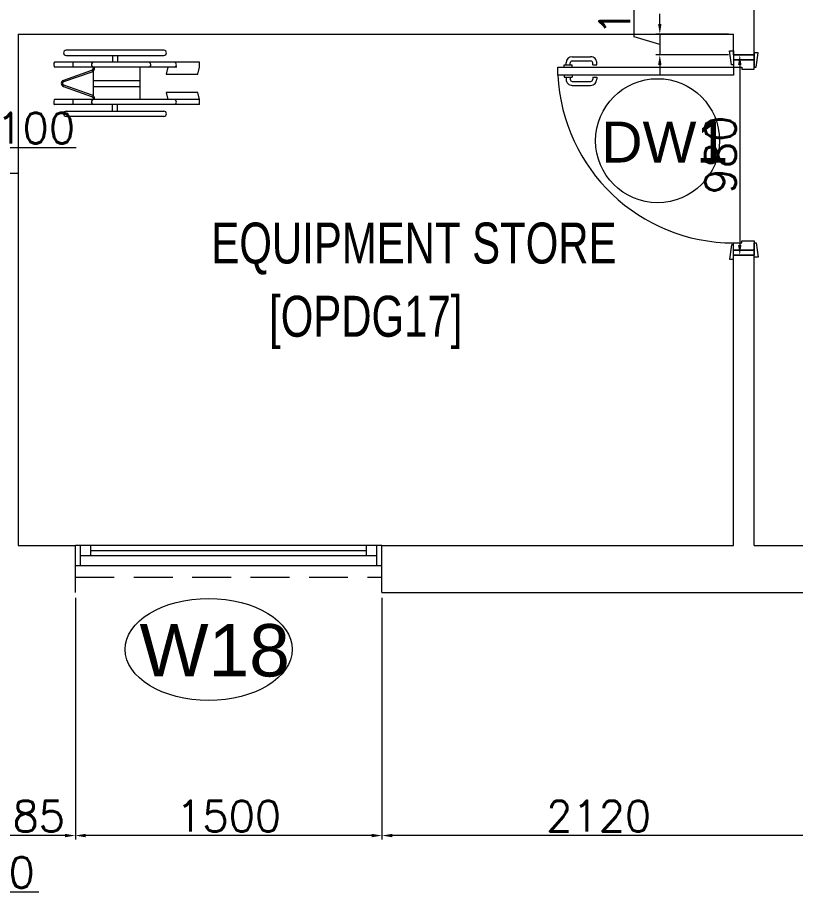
# Model space of a CAD drawing. Header units: millimetres. Extents: x -2143172 to 5255, y -610845 to 279739.
# Drawn here: x -1167567 to -1163761, y -596085 to -591806 of the extents above; entities that cross this region are included whole.
import ezdxf

# ---------------------------------------------------------------- set-up
doc = ezdxf.new("R2010")
doc.units = ezdxf.units.MM
doc.header["$LTSCALE"] = 30
doc.linetypes.add('HIDDEN', pattern=[9.525, 6.35, -3.175])
doc.linetypes.add('HIDDEN2', pattern=[0.1875, 0.125, -0.0625])
doc.layers.get('0').update_dxf_attribs({"lineweight": 5})
doc.layers.get('Defpoints').update_dxf_attribs({"lineweight": 5})
for name, color, linetype, lineweight in [('72_EGR_BASE_TEXT', 7, 'Continuous', 5), ('Al Window tag', 5, 'Continuous', 5), ('Aluminum', 7, 'Continuous', 5), ('dims.', 152, 'Continuous', 5), ('DTAG', 20, 'Continuous', 9), ('LOADING', 163, 'Continuous', 5), ('Proj', 7, 'HIDDEN2', 5), ('Walls', 32, 'Continuous', 5)]:
    doc.layers.add(name, color=color, linetype=linetype, lineweight=lineweight)
doc.layers.add('Wooden Joinery', color=7, linetype='Continuous', lineweight=5, true_color=0x521300)
doc.styles.add('SIMPLEX', font='SIMPLEX.shx', dxfattribs={"height": 150})
doc.styles.add('TTLB-A0-JeddahDP$0$swis721', font='swiss.ttf')
doc.styles.add('X3G_ENTITY_2587D5', font='swisscl.ttf', dxfattribs={"height": 200})
doc.styles.add('X3G_ENTITY_258862', font='swisscl.ttf', dxfattribs={"height": 200})
doc.dimstyles.new('Buk', dxfattribs={"dimtxt": 150, "dimasz": 50, "dimexe": 20, "dimexo": 25, "dimgap": 20, "dimtad": 1, "dimdec": 0, "dimrnd": 5, "dimdsep": 46, "dimtxsty": 'SIMPLEX', "dimcen": 0, "dimdle": 20, "dimclrd": 256, "dimclre": 256, "dimclrt": 256, "dimadec": 0, "dimazin": 0, "dimtfac": 0.0075, "dimtdec": 0, "dimtmove": 1, "dimatfit": 2, "dimldrblk": 'ARCHTICK', "dimfxl": 1, "dimtolj": 1, "dimtzin": 0, "dimlwd": -1, "dimlwe": -1, "dimarcsym": 0})

# ---------------------------------------------------------------- blocks, each defined once
blk = doc.blocks.new('*D415')
at = {"layer": 'Defpoints', "color": 0, "transparency": 16777216}
for p in [(-1167764, -592566.4), (-1167764, -592788.1), (-1167664, -592788.1)]:
    blk.add_point(p, dxfattribs=at)
at = {"layer": 'dims.', "transparency": 16777216}
for p, q in [((-1167714, -592566.4), (-1167676.5, -592441.4)), ((-1167676.5, -592441.4), (-1167279.4, -592441.4)), ((-1167814, -592566.4), (-1167864, -592566.4)), ((-1167664, -592566.4), (-1167764, -592566.4)), ((-1167664, -592566.4), (-1167764, -592566.4)), ((-1167614, -592566.4), (-1167564, -592566.4))]:
    blk.add_line(p, q, dxfattribs=at)
at = {"layer": 'dims.', "linetype": 'Continuous', "transparency": 16777216}
for p, q in [((-1167764, -592763.1), (-1167764, -592546.4)), ((-1167664, -592763.1), (-1167664, -592546.4))]:
    blk.add_line(p, q, dxfattribs=at)
at = {"layer": 'dims.', "transparency": 16777216}
for points in [[(-1167814, -592558.1), (-1167814, -592574.7), (-1167764, -592566.4)], [(-1167614, -592558.1), (-1167614, -592574.7), (-1167664, -592566.4)]]:
    blk.add_solid(points, dxfattribs=at)
at = {"layer": 'dims.', "transparency": 16777216, "insert": (-1167478, -592346.4), "char_height": 150, "attachment_point": 5, "style": 'SIMPLEX'}
blk.add_mtext('\\A1;100', dxfattribs=at)
blk = doc.blocks.new('_ArchTick')
at = {"color": 0, "linetype": 'ByBlock', "const_width": 0.15}
blk.add_lwpolyline([(-0.5, -0.5), (0.5, 0.5)], dxfattribs=at)
blk = doc.blocks.new('*D429')
at = {"layer": 'Defpoints', "color": 0, "transparency": 16777216}
for p in [(-1164064.2, -591888.1), (-1164425.1, -591988.1), (-1164064.2, -591988.1)]:
    blk.add_point(p, dxfattribs=at)
at = {"layer": 'dims.', "transparency": 16777216}
for p, q in [((-1164550.1, -591900.6), (-1164550.1, -591503.5)), ((-1164425.1, -591838.1), (-1164425.1, -591788.1)), ((-1164425.1, -591938.1), (-1164550.1, -591900.6)), ((-1164425.1, -591888.1), (-1164425.1, -591988.1)), ((-1164425.1, -591888.1), (-1164425.1, -591988.1)), ((-1164425.1, -592038.1), (-1164425.1, -592088.1))]:
    blk.add_line(p, q, dxfattribs=at)
at = {"layer": 'dims.', "linetype": 'Continuous', "transparency": 16777216}
for p, q in [((-1164089.2, -591888.1), (-1164445.1, -591888.1)), ((-1164089.2, -591988.1), (-1164445.1, -591988.1))]:
    blk.add_line(p, q, dxfattribs=at)
at = {"layer": 'dims.', "transparency": 16777216}
for points in [[(-1164433.4, -591838.1), (-1164416.8, -591838.1), (-1164425.1, -591888.1)], [(-1164433.4, -592038.1), (-1164416.8, -592038.1), (-1164425.1, -591988.1)]]:
    blk.add_solid(points, dxfattribs=at)
at = {"layer": 'dims.', "transparency": 16777216, "insert": (-1164645.1, -591702.1), "char_height": 150, "attachment_point": 5, "rotation": 90, "style": 'SIMPLEX'}
blk.add_mtext('\\A1;100', dxfattribs=at)
blk = doc.blocks.new('*D430')
at = {"layer": 'Defpoints', "color": 0, "transparency": 16777216}
for p in [(-1164014.2, -591988.1), (-1164033.9, -592968.1), (-1164014.2, -592968.1)]:
    blk.add_point(p, dxfattribs=at)
at = {"layer": 'dims.', "linetype": 'Continuous', "transparency": 16777216}
for p, q in [((-1164039.2, -591988.1), (-1164053.9, -591988.1)), ((-1164039.2, -592968.1), (-1164053.9, -592968.1))]:
    blk.add_line(p, q, dxfattribs=at)
at = {"layer": 'dims.', "transparency": 16777216}
blk.add_line((-1164033.9, -592038.1), (-1164033.9, -592918.1), dxfattribs=at)
for points in [[(-1164042.3, -592038.1), (-1164025.6, -592038.1), (-1164033.9, -591988.1)], [(-1164042.3, -592918.1), (-1164025.6, -592918.1), (-1164033.9, -592968.1)]]:
    blk.add_solid(points, dxfattribs=at)
at = {"layer": 'dims.', "transparency": 16777216, "insert": (-1164128.9, -592478.1), "char_height": 150, "attachment_point": 5, "rotation": 90, "style": 'SIMPLEX'}
blk.add_mtext('\\A1;980', dxfattribs=at)
blk = doc.blocks.new('*D808')
at = {"layer": 'Defpoints', "color": 0, "transparency": 16777216}
for p in [(-1165784, -594618.1), (-1163664.2, -594618.1), (-1165784, -595806.4)]:
    blk.add_point(p, dxfattribs=at)
at = {"layer": 'dims.', "linetype": 'Continuous', "transparency": 16777216}
for p, q in [((-1165784, -594643.1), (-1165784, -595826.4)), ((-1163664.2, -594643.1), (-1163664.2, -595826.4))]:
    blk.add_line(p, q, dxfattribs=at)
at = {"layer": 'dims.', "transparency": 16777216}
blk.add_line((-1163714.2, -595806.4), (-1165734, -595806.4), dxfattribs=at)
for points in [[(-1165734, -595798.1), (-1165734, -595814.7), (-1165784, -595806.4)], [(-1163714.2, -595798.1), (-1163714.2, -595814.7), (-1163664.2, -595806.4)]]:
    blk.add_solid(points, dxfattribs=at)
at = {"layer": 'dims.', "transparency": 16777216, "insert": (-1164724.1, -595711.4), "char_height": 150, "attachment_point": 5, "style": 'SIMPLEX'}
blk.add_mtext('\\A1;2120', dxfattribs=at)
blk = doc.blocks.new('*D809')
at = {"layer": 'Defpoints', "color": 0, "transparency": 16777216}
for p in [(-1167284, -594618.1), (-1165784, -594618.1), (-1167284, -595806.4)]:
    blk.add_point(p, dxfattribs=at)
at = {"layer": 'dims.', "linetype": 'Continuous', "transparency": 16777216}
for p, q in [((-1167284, -594643.1), (-1167284, -595826.4)), ((-1165784, -594643.1), (-1165784, -595826.4))]:
    blk.add_line(p, q, dxfattribs=at)
at = {"layer": 'dims.', "transparency": 16777216}
blk.add_line((-1165834, -595806.4), (-1167234, -595806.4), dxfattribs=at)
for points in [[(-1167234, -595798.1), (-1167234, -595814.7), (-1167284, -595806.4)], [(-1165834, -595798.1), (-1165834, -595814.7), (-1165784, -595806.4)]]:
    blk.add_solid(points, dxfattribs=at)
at = {"layer": 'dims.', "transparency": 16777216, "insert": (-1166534, -595711.4), "char_height": 150, "attachment_point": 5, "style": 'SIMPLEX'}
blk.add_mtext('\\A1;1500', dxfattribs=at)
blk = doc.blocks.new('*D810')
at = {"layer": 'Defpoints', "color": 0, "transparency": 16777216}
for p in [(-1167770.9, -594618.1), (-1167284, -594618.1), (-1167770.9, -595806.4)]:
    blk.add_point(p, dxfattribs=at)
at = {"layer": 'dims.', "linetype": 'Continuous', "transparency": 16777216}
for p, q in [((-1167770.9, -594643.1), (-1167770.9, -595826.4)), ((-1167284, -594643.1), (-1167284, -595826.4))]:
    blk.add_line(p, q, dxfattribs=at)
at = {"layer": 'dims.', "transparency": 16777216}
blk.add_line((-1167334, -595806.4), (-1167720.9, -595806.4), dxfattribs=at)
for points in [[(-1167720.9, -595798.1), (-1167720.9, -595814.7), (-1167770.9, -595806.4)], [(-1167334, -595798.1), (-1167334, -595814.7), (-1167284, -595806.4)]]:
    blk.add_solid(points, dxfattribs=at)
at = {"layer": 'dims.', "transparency": 16777216, "insert": (-1167527.5, -595711.4), "char_height": 150, "attachment_point": 5, "style": 'SIMPLEX'}
blk.add_mtext('\\A1;485', dxfattribs=at)
blk = doc.blocks.new('*D811')
at = {"layer": 'Defpoints', "color": 0, "transparency": 16777216}
for p in [(-1168170.9, -594618.1), (-1167770.9, -594618.1), (-1168170.9, -595806.4)]:
    blk.add_point(p, dxfattribs=at)
at = {"layer": 'dims.', "linetype": 'Continuous', "transparency": 16777216}
for p, q in [((-1168170.9, -594643.1), (-1168170.9, -595826.4)), ((-1167770.9, -594643.1), (-1167770.9, -595826.4))]:
    blk.add_line(p, q, dxfattribs=at)
at = {"layer": 'dims.', "transparency": 16777216}
for p, q in [((-1167820.9, -595806.4), (-1168120.9, -595806.4)), ((-1167970.9, -595806.4), (-1167888.4, -596081.4)), ((-1167888.4, -596081.4), (-1167462.7, -596081.4))]:
    blk.add_line(p, q, dxfattribs=at)
for points in [[(-1168120.9, -595798.1), (-1168120.9, -595814.7), (-1168170.9, -595806.4)], [(-1167820.9, -595798.1), (-1167820.9, -595814.7), (-1167770.9, -595806.4)]]:
    blk.add_solid(points, dxfattribs=at)
at = {"layer": 'dims.', "transparency": 16777216, "insert": (-1167675.5, -595986.4), "char_height": 150, "attachment_point": 5, "style": 'SIMPLEX'}
blk.add_mtext('\\A1;400', dxfattribs=at)
blk = doc.blocks.new('A$C72370EFE')
at = {"layer": 'Wooden Joinery'}
for p, q in [((-0.01, -0.04), (-0.02, -0.04)), ((-0.01, -0.03), (-0.01, -0.07)), ((0, -0.03), (-0.01, -0.03)), ((0.04, -0.03), (0.05, -0.03)), ((0.05, -0.03), (0.05, -0.07)), ((0.05, -0.04), (0.06, -0.04)), ((-0.05, -0.07), (-0.05, -0.16)), ((-0.03, -0.07), (-0.03, -0.16)), ((-0.01, -0.06), (-0.02, -0.06)), ((0, -0.07), (-0.01, -0.07)), ((0.04, -0.07), (0.05, -0.07)), ((0.05, -0.06), (0.06, -0.06)), ((0.07, -0.07), (0.07, -0.16)), ((0.09, -0.07), (0.09, -0.16)), ((-0.01, -0.17), (-0.02, -0.17)), ((-0.01, -0.17), (-0.01, -0.19)), ((0.05, -0.17), (0.06, -0.17)), ((0.05, -0.17), (0.05, -0.19)), ((-0.01, -0.19), (-0.02, -0.19)), ((0.05, -0.19), (0.06, -0.19))]:
    blk.add_line(p, q, dxfattribs=at)
for centre, radius, start, end in [((-0.02, -0.07), 0.03, 90, 180), ((0.06, -0.07), 0.03, 0, 90), ((-0.02, -0.07), 0.01, 90, 180), ((0.06, -0.07), 0.01, 0, 90), ((-0.02, -0.16), 0.03, 180, 270), ((-0.02, -0.16), 0.01, 180, 270), ((0.06, -0.16), 0.01, 270, 0), ((0.06, -0.16), 0.03, 270, 0)]:
    blk.add_arc(centre, radius, start, end, dxfattribs=at)
blk = doc.blocks.new('A$C5DAD61B4')
at = {"layer": 'Wooden Joinery'}
for points in [[(80, 959.1), (80, 969.1), (10, 979.1), (10, 959.1)], [(940, 959.1), (940, 969.1), (1010, 979.1), (1010, 959.1)], [(70, 859.1), (70, 849.1), (0, 839.1), (0, 859.1)], [(120, 859.1), (120, 0), (80, 0), (80, 859.1)], [(950, 859.1), (950, 849.1), (1020, 839.1), (1020, 859.1)]]:
    blk.add_lwpolyline(points, close=True, dxfattribs=at)
for points in [[(45, 859.1), (45, 959.1), (20, 959.1), (20, 859.1), (45, 859.1)], [(45, 859.1), (80, 859.1), (80, 899.1), (90, 899.1), (90, 959.1), (45, 959.1), (45, 859.1)], [(975, 859.1), (940, 859.1), (940, 899.1), (930, 899.1), (930, 959.1), (975, 959.1), (975, 859.1)], [(975, 859.1), (975, 959.1), (1000, 959.1), (1000, 859.1), (975, 859.1)]]:
    blk.add_lwpolyline(points, dxfattribs=at)
blk.add_arc((80, 859.1), 860, 272.666, 0, dxfattribs=at)
at = {"layer": 'Wooden Joinery', "xscale": 999.9999999998854, "yscale": 999.9999999998854, "zscale": 999.9999999998854, "rotation": 180}
blk.add_blockref('A$C72370EFE', (120, 0), dxfattribs=at)
blk = doc.blocks.new('A$C69883648')
at = {"layer": 'Al Window tag'}
blk.add_ellipse((0, 0), major_axis=(408.6, 0), ratio=0.610025, dxfattribs=at)
at = {"layer": 'Al Window tag', "insert": (-338.2, 123.8, 0), "char_height": 256, "attachment_point": 1, "style": 'TTLB-A0-JeddahDP$0$swis721'}
blk.add_mtext_dynamic_manual_height_columns('W18', width=1569.457, gutter_width=9406.5, heights=[480.3], dxfattribs=at)
blk = doc.blocks.new('A$C164D1FF0')
at = {"layer": 'DTAG'}
blk.add_circle((0, 0), 303.3, dxfattribs=at)
at = {"layer": 'DTAG', "insert": (-275.2, 93.3), "char_height": 200, "width": 6547.939, "attachment_point": 1, "style": 'TTLB-A0-JeddahDP$0$swis721'}
blk.add_mtext('DW1', dxfattribs=at)
blk = doc.blocks.new('HF14449A-P')
for p, q in [((-0.2244, 0.0577), (-0.7026, 0.0577)), ((-0.05, 0), (-0.7602, 0)), ((-0.7026, 0.0323), (-0.2244, 0.0323)), ((-0.4762, 0.0321), (-0.4762, -0.0003)), ((-0.4508, 0.0321), (-0.4508, -0.0003)), ((-0.05, -0.0255), (-0.05, 0)), ((-0.1618, -0.0254), (-0.7597, -0.0254)), ((-0.578, -0.0409), (-0.7158, -0.0896)), ((-0.5699, -0.0249), (-0.5699, -0.0332)), ((-0.5636, -0.0346), (-0.5636, -0.0251)), ((-0.3406, -0.1837), (-0.3406, -0.0251)), ((-0.2045, -0.0254), (-0.2138, -0.0595)), ((-0.0589, -0.0584), (-0.05, -0.0255)), ((-0.7137, -0.0956), (-0.576, -0.047)), ((-0.5708, -0.044), (-0.5708, -0.1647)), ((-0.2138, -0.0595), (-0.0589, -0.0584)), ((-0.7158, -0.1192), (-0.578, -0.1678)), ((-0.576, -0.1618), (-0.7137, -0.1132)), ((-0.5708, -0.0899), (-0.3406, -0.0899)), ((-0.5708, -0.1189), (-0.3406, -0.1189)), ((-0.0589, -0.1493), (-0.2138, -0.1482)), ((-0.2138, -0.1482), (-0.2045, -0.1824)), ((-0.0499, -0.1827), (-0.0589, -0.1493)), ((-0.05, -0.1827), (-0.7602, -0.1827)), ((-0.05, -0.2078), (-0.7593, -0.2078)), ((-0.5699, -0.1755), (-0.5699, -0.1837)), ((-0.5636, -0.1837), (-0.5636, -0.1742)), ((-0.4762, -0.2401), (-0.4762, -0.2078)), ((-0.4508, -0.2401), (-0.4508, -0.2078)), ((-0.05, -0.2078), (-0.05, -0.1827)), ((-0.7026, -0.2404), (-0.2244, -0.2404)), ((-0.2244, -0.2658), (-0.7026, -0.2658))]:
    blk.add_line(p, q)
for centre, radius, start, end in [((-0.7026, 0.045), 0.0127, 90, 180), ((-0.7026, 0.045), 0.0127, 180, 270), ((-0.2244, 0.045), 0.0127, 0, 90), ((-0.2244, 0.045), 0.0127, 270, 0), ((-0.5661, -0.0128), 0.0127, 98.7333, 261.2512), ((-0.5848, -0.0258), 0.0166, 294.282, 333.3732), ((-0.5848, -0.0258), 0.023, 292.5926, 337.4074), ((-0.301, -0.0129), 0.0127, 279.8278, 82.5002), ((-0.7106, -0.1044), 0.0157, 109.4325, 250.5675), ((-0.7106, -0.1044), 0.00936, 109.4229, 250.5771), ((-0.5848, -0.183), 0.0166, 26.6268, 65.718), ((-0.5848, -0.183), 0.023, 22.5926, 67.4074), ((-0.5661, -0.1952), 0.0127, 98.7488, 261.2667), ((-0.7026, -0.2531), 0.0127, 90, 180), ((-0.7026, -0.2531), 0.0127, 180, 270), ((-0.2244, -0.2531), 0.0127, 0, 90), ((-0.2244, -0.2531), 0.0127, 270, 0)]:
    blk.add_arc(centre, radius, start, end)
for centre, ratio, start_param, end_param in [((-0.7597, -0.0126), 0.241377, 0.152696, 3.141593), ((-0.6698, -0.0127), 0.078125, 3.141593, 6.498142), ((-0.1758, -0.0125), 0.964579, 3.250377, 6.096807), ((-0.7597, -0.1952), 0.241678, 0.147741, 3.289334), ((-0.6698, -0.1954), 0.078125, 3.141593, 6.498142), ((-0.1758, -0.1951), 0.964579, 3.252899, 6.098308)]:
    blk.add_ellipse(centre, major_axis=(0, 0.0127), ratio=ratio, start_param=start_param, end_param=end_param)

msp = doc.modelspace()

# ---------------------------------------------------------------- linework, layer by layer
at = {"layer": 'Aluminum'}
for p, q in [((-1165784, -594388.1, 0.1), (-1167284, -594388.1, 0.1)), ((-1167259, -594488.1, 0.1), (-1167259, -594388.1, 0.1)), ((-1167209, -594438.1, 0.1), (-1167209, -594388.1, 0.1)), ((-1165859, -594438.1, 0.1), (-1165859, -594388.1, 0.1)), ((-1165809, -594488.1, 0.1), (-1165809, -594388.1, 0.1)), ((-1165809, -594438.1, 0.1), (-1167259, -594438.1, 0.1)), ((-1167209, -594413.1, 0.1), (-1165859, -594413.1, 0.1)), ((-1165784, -594488.1, 0.1), (-1167284, -594488.1, 0.1))]:
    msp.add_line(p, q, dxfattribs=at)
at = {"layer": 'Proj', "linetype": 'HIDDEN'}
msp.add_line((-1167284, -594543.3, 0.1), (-1165784, -594543.3, 0.1), dxfattribs=at)
at = {"layer": 'Walls'}
for p, q in [((-1163964.2, -591988.1, 0.1), (-1163964.2, -589878.1, 0.1)), ((-1167564, -591888.1, 0.1), (-1167564, -594388.1, 0.1)), ((-1167564, -591888.1, 0.1), (-1164064.2, -591888.1, 0.1)), ((-1164064.2, -591988.1, 0.1), (-1164064.2, -591888.1, 0.1)), ((-1164064.2, -591988.1, 0.1), (-1163964.2, -591988.1, 0.1)), ((-1164064.2, -592968.1, 0.1), (-1163964.2, -592968.1, 0.1)), ((-1164064.2, -594388.1, 0.1), (-1164064.2, -592968.1, 0.1)), ((-1163964.2, -594388.1, 0.1), (-1163964.2, -592968.1, 0.1)), ((-1167564, -594388.1, 0.1), (-1167284, -594388.1, 0.1)), ((-1167284, -594618.1, 0.1), (-1167284, -594388.1, 0.1)), ((-1165784, -594388.1, 0.1), (-1164064.2, -594388.1, 0.1)), ((-1165784, -594618.1, 0.1), (-1165784, -594388.1, 0.1)), ((-1163964.2, -594388.1, 0.1), (-1163664.2, -594388.1, 0.1)), ((-1165784, -594618.1, 0.1), (-1163664.2, -594618.1, 0.1))]:
    msp.add_line(p, q, dxfattribs=at)
at = {"layer": 'Walls', "const_width": 0.1, "elevation": 0.1}
msp.add_lwpolyline([(-1167770.9, -594618.1), (-1167284, -594618.1)], dxfattribs=at)

# ---------------------------------------------------------------- block references
at = {"layer": 'Al Window tag'}
msp.add_blockref('A$C69883648', (-1166631.8, -594896.1, 0.4), dxfattribs=at)
at = {"layer": 'DTAG'}
msp.add_blockref('A$C164D1FF0', (-1164436, -592408.3, -0.1), dxfattribs=at)
at = {"layer": 'LOADING', "lineweight": 0, "xscale": 1000, "yscale": 1000, "zscale": 1000}
msp.add_blockref('HF14449A-P', (-1166626.4, -592023.8, 0.1), dxfattribs=at)
at = {"layer": 'Wooden Joinery', "rotation": 270}
msp.add_blockref('A$C5DAD61B4', (-1164923.3, -591968.1, 0.1), dxfattribs=at)

# ---------------------------------------------------------------- texts
at = {"layer": '72_EGR_BASE_TEXT', "char_height": 200, "attachment_point": 2}
for s, insert, style in [('EQUIPMENT STORE', (-1165627.7, -592808.8, 0.1), 'X3G_ENTITY_258862'), ('[OPDG17]', (-1165863.5, -593166.8, 0.1), 'X3G_ENTITY_2587D5')]:
    msp.add_mtext(s, dxfattribs=dict(at, insert=insert, style=style))

# ---------------------------------------------------------------- dimensions: what is measured, and where the dimension line sits
at = {"layer": 'dims.'}
for base, p1, p2, picture, middle in [((-1164425.1, -591988.1, 0.1), (-1164064.2, -591888.1, 0.1), (-1164064.2, -591988.1, 0.1), '*D429', (-1164645.1, -591880.6, 0.1)), ((-1164033.9, -592968.1, 0.1), (-1164014.2, -591988.1, 0.1), (-1164014.2, -592968.1, 0.1), '*D430', (-1164128.9, -592478.1, 0.1))]:
    dim = msp.add_linear_dim(base=base, p1=p1, p2=p2, angle=90, dimstyle='Buk', dxfattribs=at)
    dim.commit()
    dim.dimension.update_dxf_attribs({"geometry": picture, "text_midpoint": middle})
for base, p1, p2, picture, middle in [((-1167764, -592566.4, 0.1), (-1167664, -592788.1, 0.1), (-1167764, -592788.1, 0.1), '*D415', (-1167656.5, -592346.4, 0.1)), ((-1168170.9, -595806.4, 0.1), (-1167770.9, -594618.1, 0.1), (-1168170.9, -594618.1, 0.1), '*D811', (-1167868.4, -595986.4, 0.1)), ((-1167770.9, -595806.4, 0.1), (-1167284, -594618.1, 0.1), (-1167770.9, -594618.1, 0.1), '*D810', (-1167527.5, -595711.4, 0.1)), ((-1167284, -595806.4, 0.1), (-1165784, -594618.1, 0.1), (-1167284, -594618.1, 0.1), '*D809', (-1166534, -595711.4, 0.1)), ((-1165784, -595806.4, 0.1), (-1163664.2, -594618.1, 0.1), (-1165784, -594618.1, 0.1), '*D808', (-1164724.1, -595711.4, 0.1))]:
    dim = msp.add_linear_dim(base=base, p1=p1, p2=p2, dimstyle='Buk', dxfattribs=at)
    dim.commit()
    dim.dimension.update_dxf_attribs({"geometry": picture, "text_midpoint": middle})

doc.saveas('drawing.dxf')
